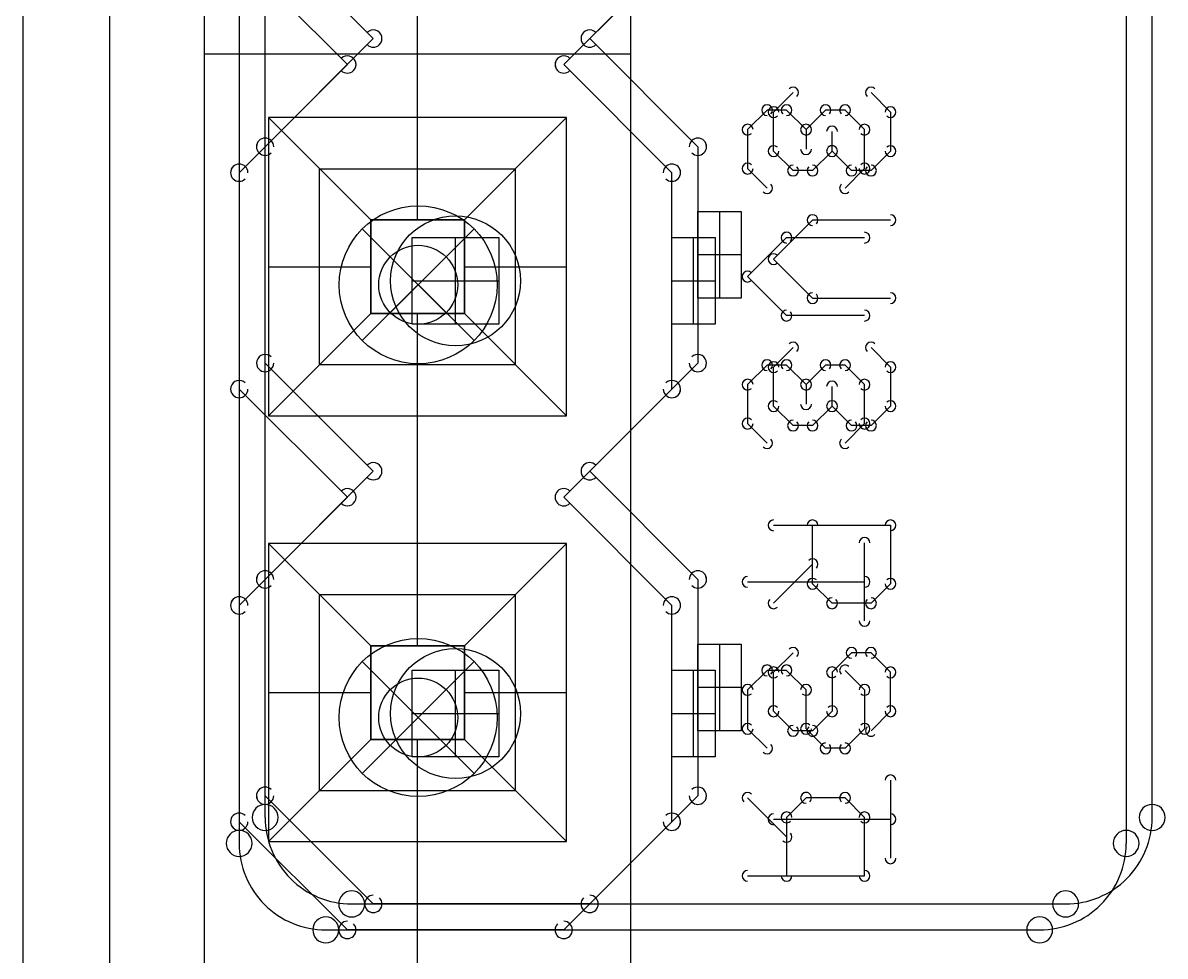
# Model space of a CAD drawing. Header units: inches. Extents: x 0 to 2.1, y -0.07 to 2.7.
# Drawn here: x 0 to 0.264, y 1.2439 to 1.4596 of the extents above; entities that cross this region are included whole.
import ezdxf

# ---------------------------------------------------------------- set-up
doc = ezdxf.new("R2010")
doc.units = ezdxf.units.IN
doc.header["$LTSCALE"] = 0.0393700787401575
doc.header["$MEASUREMENT"] = 0
for name, color, linetype, true_color in [('freetronics11$components', 254, 'Continuous', 0xe6e6e6), ('freetronics11$components$ghosts', 9, 'Continuous', 0xbebebe), ('freetronics11$dxf$0', 18, 'Continuous', 0x000000), ('freetronics11$old_freetronics11$pcb', 96, 'Continuous', 0x007f00), ('freetronics11$pads$bottom', 30, 'Continuous', 0xff7f00), ('freetronics11$pcb', 96, 'Continuous', 0x007f00), ('freetronics11$screen', 52, 'Continuous', 0xd7d71f)]:
    doc.layers.add(name, color=color, linetype=linetype, true_color=true_color)

# ---------------------------------------------------------------- blocks, each defined once
blk = doc.blocks.new('RECT')
at = {"layer": 'freetronics11$dxf$0', "color": 0, "linetype": 'ByBlock', "lineweight": -2}
for p, q in [((0.5, 0.5), (-0.5, 0.5)), ((-0.5, 0.5), (-0.5, -0.5)), ((0, -0.5), (0, 0.5)), ((0.5, -0.5), (0.5, 0.5)), ((-0.5, 0), (0.5, 0)), ((-0.5, -0.5), (0.5, -0.5))]:
    blk.add_line(p, q, dxfattribs=at)
blk = doc.blocks.new('ROUNDP')
at = {"layer": 'freetronics11$dxf$0', "color": 0, "linetype": 'ByBlock', "lineweight": -2}
for start, end in [(90, 270), (270, 90)]:
    blk.add_arc((0, 0), 0.25, start, end, dxfattribs=at)
blk = doc.blocks.new('2.5mm Pitch Miniature Socket - Digital')
at = {"layer": 'freetronics11$old_freetronics11$pcb', "color": 18, "true_color": 0x050505}
for p, q in [((10.3, 1.25, 8.55), (-10.29999999999999, 1.249999999999998, 8.55)), ((10.3, 1.25), (-10.29999999999999, 1.249999999999998)), ((10.3, 1.25, 4.275), (-10.3, 1.25, 4.275)), ((4.2e-15, -1.25, 8.55), (4.2e-15, 1.249999999999998, 8.55)), ((5.3e-15, 1.25), (5.3e-15, 1.25, 8.55)), ((4.2e-15, -1.25), (4.2e-15, 1.249999999999998)), ((-4.624999999999997, -0.8750000000000014, 8.55), (-4.624999999999997, 0.8749999999999997, 8.55)), ((-4.624999999999997, 0.8749999999999997, 8.55), (-2.874999999999998, 0.8749999999999961, 8.55)), ((-4.024999999999998, 0.2749999999999992, 7.950000000000001), (-4.624999999999997, 0.8749999999999997, 8.55)), ((-3.749999999999997, 0.2749999999999965, 7.950000000000003), (-3.749999999999997, 0.8749999999999962, 8.550000000000002)), ((-2.874999999999998, 0.8749999999999961, 8.55), (-3.474999999999998, 0.2749999999999985, 7.950000000000001)), ((-2.874999999999998, 0.8749999999999961, 8.55), (-2.874999999999998, -0.8749999999999974, 8.55)), ((-2.124999999999999, -0.8750000000000011, 8.55), (-2.124999999999999, 0.8750000000000014, 8.55)), ((-2.124999999999999, 0.8750000000000014, 8.55), (-0.3749999999999993, 0.8749999999999982, 8.55)), ((-1.524999999999999, 0.2749999999999998, 7.950000000000001), (-2.124999999999999, 0.8750000000000014, 8.55)), ((-1.249999999999999, 0.2749999999999986, 7.950000000000003), (-1.249999999999999, 0.8749999999999994, 8.550000000000002)), ((-0.3749999999999993, 0.8749999999999982, 8.55), (-0.9749999999999992, 0.274999999999999, 7.950000000000001)), ((-0.3749999999999993, 0.8749999999999982, 8.55), (-0.3749999999999993, -0.8749999999999976, 8.55)), ((-4.324999999999998, -0.575000000000002, 8.25), (-4.324999999999998, 0.5750000000000001, 8.25)), ((-4.324999999999998, 0.5749999999999971, 8.250000000000004), (-3.174999999999996, 0.5749999999999971, 8.250000000000004)), ((-3.174999999999998, -0.5749999999999991, 8.250000000000002), (-3.174999999999998, 0.5749999999999982, 8.250000000000002)), ((-1.824999999999999, -0.5750000000000014, 8.250000000000002), (-1.824999999999999, 0.5750000000000007, 8.250000000000002)), ((-1.824999999999998, 0.5749999999999993, 8.250000000000002), (-0.6749999999999979, 0.5749999999999993, 8.250000000000002)), ((-0.6749999999999994, -0.5749999999999988, 8.250000000000002), (-0.6749999999999996, 0.5749999999999986, 8.250000000000002)), ((-4.024999999999998, -0.2749999999999999, 7.950000000000001), (-4.024999999999998, 0.2749999999999992, 7.950000000000001)), ((-4.024999999999998, 0.2749999999999992, 7.950000000000001), (-3.474999999999998, 0.2749999999999985, 7.950000000000001)), ((-4.024999999999997, 0.275), (-4.024999999999998, 0.2749999999999992, 7.950000000000001)), ((-3.474999999999998, 0.2749999999999994), (-4.024999999999997, 0.275)), ((-4.024999999999997, 0.275), (-4.024999999999997, -0.2750000000000007)), ((-4.024999999999998, 0.275, 3.975000000000001), (-3.474999999999998, 0.275, 3.975000000000001)), ((-4.024999999999998, -0.2750000000000012, 3.975000000000001), (-4.024999999999998, 0.2749999999999997, 3.975000000000001)), ((-3.749999999999997, 0.275, 7.95), (-3.749999999999997, 0.275)), ((-3.474999999999998, 0.2749999999999985, 7.950000000000001), (-3.474999999999998, -0.2749999999999992, 7.950000000000003)), ((-3.474999999999998, 0.2749999999999985, 7.950000000000001), (-3.474999999999998, 0.2749999999999994)), ((-3.474999999999998, -0.275), (-3.474999999999998, 0.2749999999999994)), ((-3.474999999999998, 0.274999999999999, 3.975000000000001), (-3.474999999999998, -0.275, 3.975000000000001)), ((-1.524999999999999, -0.275, 7.950000000000001), (-1.524999999999999, 0.2749999999999998, 7.950000000000001)), ((-1.524999999999999, 0.2749999999999998, 7.950000000000001), (-0.9749999999999992, 0.274999999999999, 7.950000000000001)), ((-1.524999999999999, 0.275), (-1.524999999999999, 0.2749999999999998, 7.950000000000001)), ((-0.974999999999999, 0.2749999999999994), (-1.524999999999999, 0.275)), ((-1.524999999999999, 0.275), (-1.524999999999999, -0.2750000000000004)), ((-1.524999999999999, 0.275, 3.975000000000001), (-0.9749999999999989, 0.275, 3.975000000000001)), ((-1.524999999999999, -0.2750000000000012, 3.975000000000001), (-1.524999999999999, 0.2749999999999997, 3.975000000000001)), ((-1.249999999999999, 0.275, 7.95), (-1.249999999999999, 0.275)), ((-0.9749999999999992, 0.274999999999999, 7.950000000000001), (-0.9749999999999993, -0.2749999999999986, 7.950000000000001)), ((-0.9749999999999992, 0.274999999999999, 7.950000000000001), (-0.974999999999999, 0.2749999999999994)), ((-0.974999999999999, -0.274999999999999), (-0.974999999999999, 0.2749999999999994)), ((-0.974999999999999, 0.2749999999999992, 3.975000000000001), (-0.974999999999999, -0.274999999999999, 3.975000000000001)), ((-5.974999999999999, 1e-16), (-4.024999999999999, 1e-16)), ((-5.374999999999996, 1e-16, 8.55), (-4.624999999999997, 1e-16, 8.55)), ((-3.474999999999999, 1e-16), (-1.525, 1e-16)), ((-2.874999999999997, 1e-16, 8.55), (-2.124999999999999, 1e-16, 8.55)), ((-0.9749999999999995, 1e-16, 7.950000000000002), (-0.3749999999999998, 1e-16, 8.55)), ((-0.9750000000000001, 1e-16), (0.974999999999999, 1e-16)), ((-0.3749999999999989, 1e-16, 8.55), (0.3750000000000007, 1e-16, 8.55)), ((-4.624999999999997, -1.1e-15, 8.55), (-4.024999999999998, -1.1e-15, 7.950000000000001)), ((-4.024999999999998, -6e-16, 7.95), (-4.024999999999998, -6e-16)), ((-3.474999999999999, -5e-16, 7.950000000000002), (-2.874999999999999, -5e-16, 8.55)), ((-3.474999999999998, -4e-16, 7.95), (-3.474999999999998, -4e-16)), ((-2.124999999999999, -2e-16, 8.55), (-1.524999999999999, -2e-16, 7.950000000000002)), ((-1.524999999999999, -6e-16, 7.95), (-1.524999999999999, -6e-16)), ((-0.974999999999999, -1e-16, 7.95), (-0.974999999999999, -1e-16)), ((-4.624999999999997, -0.8750000000000014, 8.55), (-4.024999999999998, -0.2749999999999999, 7.950000000000001)), ((-3.474999999999998, -0.2749999999999992, 7.950000000000003), (-4.024999999999998, -0.2749999999999999, 7.950000000000001)), ((-4.024999999999997, -0.2750000000000007), (-4.024999999999998, -0.2749999999999999, 7.950000000000001)), ((-4.024999999999997, -0.2750000000000007), (-3.474999999999998, -0.275)), ((-3.474999999999998, -0.275, 3.975000000000001), (-4.024999999999998, -0.275, 3.975000000000001)), ((-3.749999999999997, -0.8749999999999973, 8.550000000000002), (-3.749999999999997, -0.2749999999999971, 7.950000000000004)), ((-3.749999999999998, -0.275, 7.95), (-3.749999999999998, -0.275)), ((-2.874999999999998, -0.8749999999999974, 8.55), (-3.474999999999998, -0.2749999999999992, 7.950000000000003)), ((-3.474999999999998, -0.2749999999999992, 7.950000000000003), (-3.474999999999998, -0.275)), ((-2.124999999999999, -0.8750000000000011, 8.55), (-1.524999999999999, -0.275, 7.950000000000001)), ((-0.9749999999999993, -0.2749999999999986, 7.950000000000001), (-1.524999999999999, -0.275, 7.950000000000001)), ((-1.524999999999999, -0.2750000000000004), (-1.524999999999999, -0.275, 7.950000000000001)), ((-1.524999999999999, -0.2750000000000004), (-0.974999999999999, -0.274999999999999)), ((-0.974999999999999, -0.274999999999999, 3.975000000000001), (-1.524999999999999, -0.274999999999999, 3.975000000000001)), ((-1.249999999999999, -0.874999999999999, 8.550000000000002), (-1.249999999999999, -0.2749999999999986, 7.950000000000003)), ((-1.249999999999999, -0.274999999999999, 7.95), (-1.249999999999999, -0.274999999999999)), ((-0.3749999999999993, -0.8749999999999976, 8.55), (-0.9749999999999993, -0.2749999999999986, 7.950000000000001)), ((-0.9749999999999993, -0.2749999999999986, 7.950000000000001), (-0.974999999999999, -0.274999999999999)), ((-4.324999999999998, -0.5749999999999977, 8.250000000000005), (-3.174999999999996, -0.5749999999999977, 8.250000000000005)), ((-1.824999999999998, -0.5749999999999987, 8.250000000000002), (-0.6749999999999979, -0.5749999999999987, 8.250000000000002)), ((-2.874999999999998, -0.8749999999999974, 8.55), (-4.624999999999997, -0.8750000000000014, 8.55)), ((-0.3749999999999993, -0.8749999999999976, 8.55), (-2.124999999999999, -0.8750000000000011, 8.55)), ((-10.29999999999999, -1.25, 8.55), (10.3, -1.25, 8.55)), ((-10.29999999999999, -1.25), (10.3, -1.25)), ((-10.3, -1.25, 4.275), (10.30000000000001, -1.25, 4.275)), ((3.6e-15, -1.25), (3.6e-15, -1.25, 8.55))]:
    blk.add_line(p, q, dxfattribs=at)

msp = doc.modelspace()

# ---------------------------------------------------------------- linework, layer by layer
at = {"layer": 'freetronics11$components'}
for p, q in [((0.0913684370246988, 1.399087752525349, 0.0459472345402842), (0.0784581743807742, 1.411998015169274, 0.0016452399813684)), ((0.1042786996686234, 1.411998015169274, 0.0016452399813684), (0.0784581743807737, 1.386177489881425, 0.0016452399813684)), ((0.1042786996686231, 1.386177489881424, 0.0016452399813684), (0.078458174380774, 1.411998015169274, 0.0016452399813684)), ((0.0913684370246988, 1.399087752525349, 0.0459472345402842), (0.1042786996686238, 1.411998015169274, 0.0016452399813684)), ((0.0913684370246988, 1.399087752525349, 0.0459472345402842), (0.0784581743807737, 1.386177489881425, 0.0016452399813684)), ((0.0913684370246988, 1.399087752525349, 0.0459472345402842), (0.1042786996686234, 1.386177489881424, 0.0016452399813684)), ((0.0913684370246988, 1.299087752525349, 0.0459472345402842), (0.0784581743807742, 1.311998015169274, 0.0016452399813684)), ((0.1042786996686234, 1.311998015169274, 0.0016452399813684), (0.0784581743807737, 1.286177489881425, 0.0016452399813684)), ((0.1042786996686231, 1.286177489881424, 0.0016452399813684), (0.078458174380774, 1.311998015169274, 0.0016452399813684)), ((0.0913684370246988, 1.299087752525349, 0.0459472345402842), (0.1042786996686238, 1.311998015169274, 0.0016452399813684)), ((0.0913684370246988, 1.299087752525349, 0.0459472345402842), (0.0784581743807737, 1.286177489881425, 0.0016452399813684)), ((0.0913684370246988, 1.299087752525349, 0.0459472345402842), (0.1042786996686234, 1.286177489881424, 0.0016452399813684))]:
    msp.add_line(p, q, dxfattribs=at)
for centre, radius in [((0.0913684370246988, 1.399087752525349, 0.0016452399813684), 0.0182578685248371), ((0.0913684370246988, 1.399087752525349, 0.0237962372608263), 0.0091289342624186), ((0.0913684370246988, 1.299087752525349, 0.0016452399813684), 0.0182578685248371), ((0.0913684370246988, 1.299087752525349, 0.0237962372608263), 0.0091289342624186)]:
    msp.add_circle(centre, radius, dxfattribs=at)
at = {"layer": 'freetronics11$pcb'}
for p, q in [((0, 2.5, -0.063), (0, 0.1000000000000009, -0.063)), ((0, 2.5), (0, 0.1000000000000009))]:
    msp.add_line(p, q, dxfattribs=at)
at = {"layer": 'freetronics11$screen'}
for p, q in [((0.02, 2.51, -0.0642037024644965), (0.02, 0.1000000000000002, -0.0642037024644965)), ((0.056, 1.276), (0.056, 1.836)), ((0.2610000000000001, 1.276), (0.2610000000000001, 1.836)), ((0.0499999999999998, 1.83, -0.0642037024644965), (0.0499999999999998, 1.27, -0.0642037024644965)), ((0.2549999999999999, 1.83, -0.0642037024644965), (0.2549999999999999, 1.27, -0.0642037024644965)), ((0.0810000000000004, 1.456), (0.056, 1.481)), ((0.1560000000000001, 1.481), (0.1310000000000002, 1.456)), ((0.0499999999999998, 1.475, -0.0642037024644965), (0.0750000000000002, 1.45, -0.0642037024644965)), ((0.125, 1.45, -0.0642037024644965), (0.1499999999999999, 1.475, -0.0642037024644965)), ((0.056, 1.431), (0.0810000000000004, 1.456)), ((0.1310000000000002, 1.456), (0.1560000000000001, 1.431)), ((0.0750000000000002, 1.45, -0.0642037024644965), (0.0499999999999998, 1.425, -0.0642037024644965)), ((0.1499999999999999, 1.425, -0.0642037024644965), (0.125, 1.45, -0.0642037024644965)), ((0.1735000000000002, 1.438995999999999), (0.1780040000000001, 1.4435)), ((0.1960190000000002, 1.4435), (0.2005230000000005, 1.438995999999999)), ((0.1720039999999998, 1.439446, -0.0642037024644965), (0.1675, 1.434942, -0.0642037024644965)), ((0.1765080000000001, 1.439446, -0.0642037024644965), (0.1720039999999998, 1.439446, -0.0642037024644965)), ((0.1735000000000002, 1.429989), (0.1735000000000002, 1.438995999999999)), ((0.1810109999999998, 1.434942, -0.0642037024644965), (0.1765080000000001, 1.439446, -0.0642037024644965)), ((0.1855150000000001, 1.439446, -0.0642037024644965), (0.1810109999999998, 1.434942, -0.0642037024644965)), ((0.1900189999999999, 1.439446, -0.0642037024644965), (0.1855150000000001, 1.439446, -0.0642037024644965)), ((0.1945230000000002, 1.434942, -0.0642037024644965), (0.1900189999999999, 1.439446, -0.0642037024644965)), ((0.2005230000000005, 1.438995999999999), (0.2005230000000005, 1.429989)), ((0.1675, 1.434942, -0.0642037024644965), (0.1675, 1.425934, -0.0642037024644965)), ((0.1810109999999998, 1.434942, -0.0642037024644965), (0.1810109999999998, 1.430438, -0.0642037024644965)), ((0.187011, 1.429989), (0.187011, 1.434492)), ((0.1945230000000002, 1.425934, -0.0642037024644965), (0.1945230000000002, 1.434942, -0.0642037024644965)), ((0.056, 1.381), (0.056, 1.431)), ((0.1560000000000001, 1.431), (0.1560000000000001, 1.381)), ((0.1780040000000001, 1.425485), (0.1735000000000002, 1.429989)), ((0.187011, 1.429989), (0.1825080000000003, 1.425485)), ((0.1915150000000003, 1.425485), (0.187011, 1.429989)), ((0.2005230000000005, 1.429989), (0.1960190000000002, 1.425485)), ((0.1675, 1.425934, -0.0642037024644965), (0.1720039999999998, 1.42143, -0.0642037024644965)), ((0.1900189999999999, 1.42143, -0.0642037024644965), (0.1945230000000002, 1.425934, -0.0642037024644965)), ((0.0499999999999998, 1.425, -0.0642037024644965), (0.0499999999999998, 1.375, -0.0642037024644965)), ((0.1499999999999999, 1.375, -0.0642037024644965), (0.1499999999999999, 1.425, -0.0642037024644965)), ((0.1825080000000003, 1.425485), (0.1780040000000001, 1.425485)), ((0.1960190000000002, 1.425485), (0.1915150000000003, 1.425485)), ((0.1825080000000003, 1.414034999999999), (0.1735000000000002, 1.405027)), ((0.2005230000000005, 1.414034999999999), (0.1825080000000003, 1.414034999999999)), ((0.1675, 1.400973, -0.0642037024644965), (0.1765080000000001, 1.409981, -0.0642037024644965)), ((0.1765080000000001, 1.409981, -0.0642037024644965), (0.1945230000000002, 1.409981, -0.0642037024644965)), ((0.1735000000000002, 1.405027), (0.1825080000000003, 1.396018999999999)), ((0.1765080000000001, 1.391965, -0.0642037024644965), (0.1675, 1.400973, -0.0642037024644965)), ((0.1825080000000003, 1.396018999999999), (0.2005230000000005, 1.396018999999999)), ((0.1945230000000002, 1.391965, -0.0642037024644965), (0.1765080000000001, 1.391965, -0.0642037024644965)), ((0.1735000000000002, 1.380066), (0.1780040000000001, 1.38457)), ((0.1960190000000002, 1.38457), (0.2005230000000005, 1.380066)), ((0.0810000000000004, 1.356), (0.056, 1.381)), ((0.1560000000000001, 1.381), (0.1310000000000002, 1.356)), ((0.1720039999999998, 1.380515, -0.0642037024644965), (0.1675, 1.376011, -0.0642037024644965)), ((0.1765080000000001, 1.380515, -0.0642037024644965), (0.1720039999999998, 1.380515, -0.0642037024644965)), ((0.1735000000000002, 1.371058), (0.1735000000000002, 1.380066)), ((0.1810109999999998, 1.376011, -0.0642037024644965), (0.1765080000000001, 1.380515, -0.0642037024644965)), ((0.1855150000000001, 1.380515, -0.0642037024644965), (0.1810109999999998, 1.376011, -0.0642037024644965)), ((0.1900189999999999, 1.380515, -0.0642037024644965), (0.1855150000000001, 1.380515, -0.0642037024644965)), ((0.1945230000000002, 1.376011, -0.0642037024644965), (0.1900189999999999, 1.380515, -0.0642037024644965)), ((0.2005230000000005, 1.380066), (0.2005230000000005, 1.371058)), ((0.1675, 1.376011, -0.0642037024644965), (0.1675, 1.367004, -0.0642037024644965)), ((0.1810109999999998, 1.376011, -0.0642037024644965), (0.1810109999999998, 1.371508, -0.0642037024644965)), ((0.187011, 1.371058), (0.187011, 1.375562)), ((0.1945230000000002, 1.367004, -0.0642037024644965), (0.1945230000000002, 1.376011, -0.0642037024644965)), ((0.0499999999999998, 1.375, -0.0642037024644965), (0.0750000000000002, 1.35, -0.0642037024644965)), ((0.125, 1.35, -0.0642037024644965), (0.1499999999999999, 1.375, -0.0642037024644965)), ((0.1780040000000001, 1.366554), (0.1735000000000002, 1.371058)), ((0.187011, 1.371058), (0.1825080000000003, 1.366554)), ((0.1915150000000003, 1.366554), (0.187011, 1.371058)), ((0.2005230000000005, 1.371058), (0.1960190000000002, 1.366554)), ((0.1675, 1.367004, -0.0642037024644965), (0.1720039999999998, 1.3625, -0.0642037024644965)), ((0.1825080000000003, 1.366554), (0.1780040000000001, 1.366554)), ((0.1900189999999999, 1.3625, -0.0642037024644965), (0.1945230000000002, 1.367004, -0.0642037024644965)), ((0.1960190000000002, 1.366554), (0.1915150000000003, 1.366554)), ((0.056, 1.331), (0.0810000000000004, 1.356)), ((0.1310000000000002, 1.356), (0.1560000000000001, 1.331)), ((0.0750000000000002, 1.35, -0.0642037024644965), (0.0499999999999998, 1.325, -0.0642037024644965)), ((0.1499999999999999, 1.325, -0.0642037024644965), (0.125, 1.35, -0.0642037024644965)), ((0.1735000000000002, 1.343499999999999), (0.2005230000000005, 1.343499999999999)), ((0.1825080000000003, 1.329989), (0.1825080000000003, 1.343499999999999)), ((0.2005230000000005, 1.343499999999999), (0.2005230000000005, 1.329989)), ((0.1945230000000002, 1.32143, -0.0642037024644965), (0.1945230000000002, 1.339446, -0.0642037024644965)), ((0.1825080000000003, 1.334492), (0.1735000000000002, 1.325485)), ((0.056, 1.280999999999999), (0.056, 1.331)), ((0.1560000000000001, 1.331), (0.1560000000000001, 1.280999999999999)), ((0.1675, 1.330438, -0.0642037024644965), (0.1945230000000002, 1.330438, -0.0642037024644965)), ((0.187011, 1.325485), (0.1825080000000003, 1.329989)), ((0.2005230000000005, 1.329989), (0.1960190000000002, 1.325485)), ((0.1960190000000002, 1.325485), (0.187011, 1.325485)), ((0.0499999999999998, 1.325, -0.0642037024644965), (0.0499999999999998, 1.275, -0.0642037024644965)), ((0.1499999999999999, 1.275, -0.0642037024644965), (0.1499999999999999, 1.325, -0.0642037024644965)), ((0.1735000000000002, 1.309531), (0.1780040000000001, 1.314035)), ((0.1915150000000003, 1.314035), (0.187011, 1.309531)), ((0.1960190000000002, 1.314035), (0.1915150000000003, 1.314035)), ((0.2005230000000005, 1.309531), (0.1960190000000002, 1.314035)), ((0.1720039999999998, 1.309981, -0.0642037024644965), (0.1675, 1.305477, -0.0642037024644965)), ((0.1765080000000001, 1.309981, -0.0642037024644965), (0.1720039999999998, 1.309981, -0.0642037024644965)), ((0.1735000000000002, 1.300523), (0.1735000000000002, 1.309531)), ((0.1810109999999998, 1.305477, -0.0642037024644965), (0.1765080000000001, 1.309981, -0.0642037024644965)), ((0.187011, 1.309531), (0.187011, 1.300523)), ((0.1900189999999999, 1.309981, -0.0642037024644965), (0.1945230000000002, 1.305477, -0.0642037024644965)), ((0.2005230000000005, 1.300523), (0.2005230000000005, 1.309531)), ((0.1675, 1.305477, -0.0642037024644965), (0.1675, 1.296469, -0.0642037024644965)), ((0.1810109999999998, 1.296469, -0.0642037024644965), (0.1810109999999998, 1.305477, -0.0642037024644965)), ((0.1945230000000002, 1.305477, -0.0642037024644965), (0.1945230000000002, 1.296469, -0.0642037024644965)), ((0.1780040000000001, 1.296019), (0.1735000000000002, 1.300523)), ((0.187011, 1.300523), (0.1825080000000003, 1.296019)), ((0.1960190000000002, 1.296019), (0.2005230000000005, 1.300523)), ((0.1675, 1.296469, -0.0642037024644965), (0.1720039999999998, 1.291965, -0.0642037024644965)), ((0.1855150000000001, 1.291965, -0.0642037024644965), (0.1810109999999998, 1.296469, -0.0642037024644965)), ((0.1945230000000002, 1.296469, -0.0642037024644965), (0.1900189999999999, 1.291965, -0.0642037024644965)), ((0.1825080000000003, 1.296019), (0.1780040000000001, 1.296019)), ((0.1900189999999999, 1.291965, -0.0642037024644965), (0.1855150000000001, 1.291965, -0.0642037024644965)), ((0.2005230000000005, 1.28457), (0.2005230000000005, 1.266554)), ((0.0810000000000004, 1.256), (0.056, 1.280999999999999)), ((0.1560000000000001, 1.280999999999999), (0.1310000000000002, 1.256)), ((0.1765080000000001, 1.271508, -0.0642037024644965), (0.1675, 1.280515, -0.0642037024644965)), ((0.1810109999999998, 1.280515, -0.0642037024644965), (0.1765080000000001, 1.276011, -0.0642037024644965)), ((0.1900189999999999, 1.280515, -0.0642037024644965), (0.1810109999999998, 1.280515, -0.0642037024644965)), ((0.1945230000000002, 1.276011, -0.0642037024644965), (0.1900189999999999, 1.280515, -0.0642037024644965)), ((0.1735000000000002, 1.275562), (0.2005230000000005, 1.275562)), ((0.1765080000000001, 1.276011, -0.0642037024644965), (0.1765080000000001, 1.2625, -0.0642037024644965)), ((0.1945230000000002, 1.2625, -0.0642037024644965), (0.1945230000000002, 1.276011, -0.0642037024644965)), ((0.0750000000000002, 1.25, -0.0642037024644965), (0.0499999999999998, 1.275, -0.0642037024644965)), ((0.1499999999999999, 1.275, -0.0642037024644965), (0.125, 1.25, -0.0642037024644965)), ((0.1675, 1.2625, -0.0642037024644965), (0.1945230000000002, 1.2625, -0.0642037024644965)), ((0.0760000000000001, 1.256), (0.2410000000000001, 1.256)), ((0.1310000000000002, 1.256), (0.0810000000000004, 1.256)), ((0.0699999999999998, 1.25, -0.0642037024644965), (0.2349999999999999, 1.25, -0.0642037024644965)), ((0.125, 1.25, -0.0642037024644965), (0.0750000000000002, 1.25, -0.0642037024644965))]:
    msp.add_line(p, q, dxfattribs=at)
for centre, radius, start, end in [((0.0810000000000004, 1.456), 0.0019996979771956, 314.9999999999994, 134.9999999999994), ((0.0810000000000004, 1.456), 0.0019996979771956, 225.0000000000006, 45.00000000000057), ((0.1310000000000002, 1.456), 0.0019996979771956, 45.00000000000057, 225.0000000000006), ((0.1310000000000002, 1.456), 0.0019996979771956, 134.9999999999994, 314.9999999999994), ((0.0750000000000002, 1.45, -0.0642037024644965), 0.0019996979771956, 314.9999999999994, 134.9999999999994), ((0.0750000000000002, 1.45, -0.0642037024644965), 0.0019996979771956, 225.0000000000006, 45.00000000000057), ((0.125, 1.45, -0.0642037024644965), 0.0019996979771956, 45.00000000000057, 225.0000000000006), ((0.125, 1.45, -0.0642037024644965), 0.0019996979771956, 134.9999999999994, 314.9999999999994), ((0.1780040000000001, 1.4435), 0.0012501647891379, 314.9999999999964, 134.9999999999964), ((0.1960190000000002, 1.4435), 0.0012501647891379, 45.0000000000036, 225.0000000000036), ((0.1720039999999998, 1.439446, -0.0642037024644965), 0.00125, 90, 270), ((0.1720039999999998, 1.439446, -0.0642037024644965), 0.0012501647891379, 314.9999999999964, 134.9999999999964), ((0.1735000000000002, 1.438996), 0.0012501647891378, 135.0000000000036, 315.0000000000036), ((0.1735000000000002, 1.438995999999999), 0.00125, 0, 180), ((0.1765080000000001, 1.439446, -0.0642037024644965), 0.0012501647891379, 45.0000000000036, 225.0000000000036), ((0.1765080000000001, 1.439446, -0.0642037024644965), 0.00125, 270, 90), ((0.1855150000000001, 1.439446, -0.0642037024644965), 0.00125, 90, 270), ((0.1855150000000001, 1.439446, -0.0642037024644965), 0.0012501647891379, 314.9999999999964, 134.9999999999964), ((0.1900189999999999, 1.439446, -0.0642037024644965), 0.0012501647891379, 45.0000000000036, 225.0000000000036), ((0.1900189999999999, 1.439446, -0.0642037024644965), 0.00125, 270, 90), ((0.2005230000000005, 1.438995999999999), 0.00125, 0, 180), ((0.2005230000000005, 1.438996), 0.0012501647891378, 224.9999999999964, 44.9999999999964), ((0.1675, 1.434942, -0.0642037024644965), 0.00125, 0, 180), ((0.1810109999999998, 1.434942, -0.0642037024644965), 0.00125, 0, 180), ((0.1945230000000002, 1.434942, -0.0642037024644965), 0.00125, 0, 180), ((0.1675, 1.434942, -0.0642037024644965), 0.0012501647891378, 135.0000000000036, 315.0000000000036), ((0.1810114999999999, 1.434942, -0.0642037024644965), 0.0012498112857548, 134.9837918591233, 314.9837918591233), ((0.1810114999999999, 1.434942, -0.0642037024644965), 0.0012498112857548, 225.0162081408767, 45.01620814087669), ((0.187011, 1.434492), 0.00125, 0, 180), ((0.1945230000000002, 1.434942, -0.0642037024644965), 0.0012501647891378, 224.9999999999964, 44.9999999999964), ((0.056, 1.431), 0.002, 0, 180), ((0.056, 1.431), 0.0019996979771956, 134.9999999999994, 314.9999999999994), ((0.1560000000000001, 1.431), 0.002, 0, 180), ((0.1560000000000001, 1.431), 0.0019996979771956, 225.0000000000006, 45.00000000000057), ((0.1735000000000002, 1.4299885), 0.0012498112857547, 44.98379185912151, 224.9837918591215), ((0.1870115000000001, 1.4299885), 0.0012494576823566, 44.9999999999946, 224.9999999999946), ((0.1870115000000001, 1.4299885), 0.0012494576823566, 315.0000000000054, 135.0000000000054), ((0.2005230000000005, 1.4299885), 0.0012498112857547, 315.0162081408785, 135.0162081408785), ((0.1735000000000002, 1.429989), 0.00125, 180, 0), ((0.1810109999999998, 1.430438, -0.0642037024644965), 0.00125, 180, 0), ((0.187011, 1.429989), 0.00125, 180, 0), ((0.2005230000000005, 1.429989), 0.00125, 180, 0), ((0.0499999999999998, 1.425, -0.0642037024644965), 0.002, 0, 180), ((0.0499999999999998, 1.425, -0.0642037024644965), 0.0019996979771956, 134.9999999999994, 314.9999999999994), ((0.1499999999999999, 1.425, -0.0642037024644965), 0.002, 0, 180), ((0.1499999999999999, 1.425, -0.0642037024644965), 0.0019996979771956, 225.0000000000006, 45.00000000000057), ((0.1675, 1.425934, -0.0642037024644965), 0.0012501647891378, 44.9999999999964, 224.9999999999964), ((0.1675, 1.425934, -0.0642037024644965), 0.00125, 180, 0), ((0.1780040000000001, 1.425484999999999), 0.0012500000000001, 90, 270), ((0.1780040000000001, 1.4254845), 0.0012498112857548, 224.9837918591287, 44.98379185912871), ((0.1825080000000003, 1.4254845), 0.0012498112857548, 135.0162081408713, 315.0162081408713), ((0.1825080000000003, 1.425484999999999), 0.0012500000000001, 270, 90), ((0.1915150000000003, 1.425484999999999), 0.0012500000000001, 90, 270), ((0.1915150000000003, 1.425484999999999), 0.0012501647891378, 224.9999999999964, 44.9999999999964), ((0.1945230000000002, 1.425934, -0.0642037024644965), 0.00125, 180, 0), ((0.1945230000000002, 1.425934, -0.0642037024644965), 0.0012501647891378, 315.0000000000036, 135.0000000000036), ((0.1960190000000002, 1.4254845), 0.0012498112857548, 135.0162081408713, 315.0162081408713), ((0.1960190000000002, 1.425484999999999), 0.0012500000000001, 270, 90), ((0.1720039999999998, 1.42143, -0.0642037024644965), 0.0012501647891378, 224.9999999999964, 44.9999999999964), ((0.1900189999999999, 1.42143, -0.0642037024644965), 0.0012501647891378, 135.0000000000036, 315.0000000000036), ((0.1825080000000003, 1.414034999999999), 0.00125, 90, 270), ((0.1825080000000003, 1.414034999999999), 0.0012501647891378, 315.0000000000036, 135.0000000000036), ((0.2005230000000005, 1.414034999999999), 0.00125, 270, 90), ((0.1765080000000001, 1.409981, -0.0642037024644965), 0.00125, 90, 270), ((0.1765080000000001, 1.4099805, -0.0642037024644965), 0.0012498112857547, 315.0162081408785, 135.0162081408785), ((0.1945230000000002, 1.409981, -0.0642037024644965), 0.00125, 270, 90), ((0.1735000000000002, 1.405026999999999), 0.0012501647891378, 44.9999999999964, 224.9999999999964), ((0.1735000000000002, 1.405026999999999), 0.0012501647891378, 135.0000000000036, 315.0000000000036), ((0.1675, 1.400973, -0.0642037024644965), 0.0012501647891378, 44.9999999999964, 224.9999999999964), ((0.1675, 1.400973, -0.0642037024644965), 0.0012501647891378, 135.0000000000036, 315.0000000000036), ((0.1825080000000003, 1.396019), 0.0012500000000001, 90, 270), ((0.1825080000000003, 1.3960195), 0.0012498112857548, 224.9837918591287, 44.98379185912871), ((0.2005230000000005, 1.396019), 0.0012500000000001, 270, 90), ((0.1765080000000001, 1.391965, -0.0642037024644965), 0.0012500000000001, 90, 270), ((0.1765080000000001, 1.391965, -0.0642037024644965), 0.0012501647891378, 224.9999999999964, 44.9999999999964), ((0.1945230000000002, 1.391965, -0.0642037024644965), 0.0012500000000001, 270, 90), ((0.1780040000000001, 1.384569999999999), 0.0012501647891378, 315.0000000000036, 135.0000000000036), ((0.1960190000000002, 1.384569999999999), 0.0012501647891378, 44.9999999999964, 224.9999999999964), ((0.056, 1.381), 0.002, 180, 0), ((0.056, 1.381), 0.0019996979771956, 45.00000000000057, 225.0000000000006), ((0.1560000000000001, 1.381), 0.002, 180, 0), ((0.1560000000000001, 1.381), 0.0019996979771956, 314.9999999999994, 134.9999999999994), ((0.1720039999999998, 1.380515, -0.0642037024644965), 0.00125, 90, 270), ((0.1720039999999998, 1.3805155, -0.0642037024644965), 0.0012498112857548, 315.0162081408713, 135.0162081408713), ((0.1735000000000002, 1.380066), 0.0012501647891378, 135.0000000000036, 315.0000000000036), ((0.1735000000000002, 1.380066), 0.00125, 0, 180), ((0.1765080000000001, 1.3805155, -0.0642037024644965), 0.0012498112857548, 44.98379185912871, 224.9837918591287), ((0.1765080000000001, 1.380515, -0.0642037024644965), 0.00125, 270, 90), ((0.1855150000000001, 1.380515, -0.0642037024644965), 0.00125, 90, 270), ((0.1855150000000001, 1.380515, -0.0642037024644965), 0.0012501647891378, 315.0000000000036, 135.0000000000036), ((0.1900189999999999, 1.3805155, -0.0642037024644965), 0.0012498112857548, 44.98379185912871, 224.9837918591287), ((0.1900189999999999, 1.380515, -0.0642037024644965), 0.00125, 270, 90), ((0.2005230000000005, 1.380066), 0.00125, 0, 180), ((0.2005230000000005, 1.380066), 0.0012501647891378, 224.9999999999964, 44.9999999999964), ((0.0499999999999998, 1.375, -0.0642037024644965), 0.0019996979771956, 45.00000000000057, 225.0000000000006), ((0.1499999999999999, 1.375, -0.0642037024644965), 0.0019996979771956, 314.9999999999994, 134.9999999999994), ((0.1675, 1.376011, -0.0642037024644965), 0.00125, 0, 180), ((0.1675, 1.3760115, -0.0642037024644965), 0.0012498112857548, 135.0162081408713, 315.0162081408713), ((0.1810109999999998, 1.376011, -0.0642037024644965), 0.00125, 0, 180), ((0.1810114999999999, 1.3760115, -0.0642037024644965), 0.0012494576823567, 134.9999999999982, 314.9999999999982), ((0.1810114999999999, 1.3760115, -0.0642037024644965), 0.0012494576823567, 225.0000000000018, 45.0000000000018), ((0.187011, 1.375562), 0.00125, 0, 180), ((0.1945230000000002, 1.376011, -0.0642037024644965), 0.00125, 0, 180), ((0.1945230000000002, 1.3760115, -0.0642037024644965), 0.0012498112857548, 224.9837918591287, 44.98379185912871), ((0.0499999999999998, 1.375, -0.0642037024644965), 0.002, 180, 0), ((0.1499999999999999, 1.375, -0.0642037024644965), 0.002, 180, 0), ((0.1735000000000002, 1.371057999999999), 0.0012501647891378, 44.9999999999964, 224.9999999999964), ((0.1735000000000002, 1.371058), 0.00125, 180, 0), ((0.1810109999999998, 1.371508, -0.0642037024644965), 0.00125, 180, 0), ((0.187011, 1.371058), 0.00125, 180, 0), ((0.1870115000000001, 1.371057999999999), 0.0012498112857548, 45.01620814087669, 225.0162081408767), ((0.1870115000000001, 1.371057999999999), 0.0012498112857548, 314.9837918591233, 134.9837918591233), ((0.2005230000000005, 1.371058), 0.00125, 180, 0), ((0.2005230000000005, 1.371057999999999), 0.0012501647891378, 315.0000000000036, 135.0000000000036), ((0.1675, 1.367004, -0.0642037024644965), 0.0012501647891378, 44.9999999999964, 224.9999999999964), ((0.1780040000000001, 1.366554), 0.00125, 90, 270), ((0.1825080000000003, 1.366554), 0.00125, 270, 90), ((0.1915150000000003, 1.366554), 0.00125, 90, 270), ((0.1945230000000002, 1.367004, -0.0642037024644965), 0.0012501647891378, 315.0000000000036, 135.0000000000036), ((0.1960190000000002, 1.366554), 0.00125, 270, 90), ((0.1675, 1.367004, -0.0642037024644965), 0.00125, 180, 0), ((0.1780040000000001, 1.366554), 0.0012501647891378, 224.9999999999964, 44.9999999999964), ((0.1825080000000003, 1.366554), 0.0012501647891378, 135.0000000000036, 315.0000000000036), ((0.1915150000000003, 1.366554), 0.0012501647891378, 224.9999999999964, 44.9999999999964), ((0.1945230000000002, 1.367004, -0.0642037024644965), 0.00125, 180, 0), ((0.1960190000000002, 1.366554), 0.0012501647891378, 135.0000000000036, 315.0000000000036), ((0.1720039999999998, 1.3625, -0.0642037024644965), 0.0012501647891378, 224.9999999999964, 44.9999999999964), ((0.1900189999999999, 1.3625, -0.0642037024644965), 0.0012501647891378, 135.0000000000036, 315.0000000000036), ((0.0810000000000004, 1.356), 0.0019996979771955, 315.0000000000039, 135.000000000004), ((0.0810000000000004, 1.356), 0.0019996979771955, 224.999999999996, 44.99999999999607), ((0.1310000000000002, 1.356), 0.0019996979771955, 44.99999999999607, 224.999999999996), ((0.1310000000000002, 1.356), 0.0019996979771955, 135.000000000004, 315.0000000000039), ((0.0750000000000002, 1.35, -0.0642037024644965), 0.0019996979771955, 315.0000000000039, 135.000000000004), ((0.125, 1.35, -0.0642037024644965), 0.0019996979771955, 44.99999999999607, 224.999999999996), ((0.0750000000000002, 1.35, -0.0642037024644965), 0.0019996979771955, 224.999999999996, 44.99999999999607), ((0.125, 1.35, -0.0642037024644965), 0.0019996979771955, 135.000000000004, 315.0000000000039), ((0.1735000000000002, 1.343499999999999), 0.0012500000000001, 90, 270), ((0.1825080000000003, 1.343499999999999), 0.00125, 0, 180), ((0.2005230000000005, 1.343499999999999), 0.00125, 0, 180), ((0.2005230000000005, 1.343499999999999), 0.0012500000000001, 270, 90), ((0.1945230000000002, 1.339446, -0.0642037024644965), 0.00125, 0, 180), ((0.1825080000000003, 1.334491999999999), 0.0012501647891378, 315.0000000000036, 135.0000000000036), ((0.056, 1.331), 0.002, 0, 180), ((0.056, 1.331), 0.0019996979771956, 134.9999999999994, 314.9999999999994), ((0.1560000000000001, 1.331), 0.002, 0, 180), ((0.1560000000000001, 1.331), 0.0019996979771956, 225.0000000000006, 45.00000000000057), ((0.1675, 1.330438, -0.0642037024644965), 0.00125, 90, 270), ((0.1825080000000003, 1.3299885), 0.0012498112857548, 44.98379185912871, 224.9837918591287), ((0.1945230000000002, 1.330438, -0.0642037024644965), 0.00125, 270, 90), ((0.2005230000000005, 1.3299885), 0.0012498112857548, 315.0162081408713, 135.0162081408713), ((0.1825080000000003, 1.329989), 0.00125, 180, 0), ((0.2005230000000005, 1.329989), 0.00125, 180, 0), ((0.0499999999999998, 1.325, -0.0642037024644965), 0.002, 0, 180), ((0.0499999999999998, 1.325, -0.0642037024644965), 0.0019996979771956, 134.9999999999994, 314.9999999999994), ((0.1499999999999999, 1.325, -0.0642037024644965), 0.002, 0, 180), ((0.1499999999999999, 1.325, -0.0642037024644965), 0.0019996979771956, 225.0000000000006, 45.00000000000057), ((0.1735000000000002, 1.3254845), 0.0012498112857548, 135.0162081408713, 315.0162081408713), ((0.187011, 1.325485), 0.00125, 90, 270), ((0.1870115000000001, 1.3254845), 0.0012494576823567, 225.0000000000018, 45.0000000000018), ((0.1960190000000002, 1.3254845), 0.0012498112857548, 135.0162081408713, 315.0162081408713), ((0.1960190000000002, 1.325485), 0.00125, 270, 90), ((0.1945230000000002, 1.32143, -0.0642037024644965), 0.00125, 180, 0), ((0.1780040000000001, 1.314034999999999), 0.0012501647891378, 315.0000000000036, 135.0000000000036), ((0.1915150000000003, 1.314035), 0.00125, 90, 270), ((0.1915155000000004, 1.314034999999999), 0.0012498112857548, 314.9837918591242, 134.9837918591242), ((0.1960190000000002, 1.314034999999999), 0.0012501647891378, 44.9999999999964, 224.9999999999964), ((0.1960190000000002, 1.314035), 0.00125, 270, 90), ((0.1720039999999998, 1.309981, -0.0642037024644965), 0.00125, 90, 270), ((0.1720039999999998, 1.3099805, -0.0642037024644965), 0.0012498112857548, 315.0162081408713, 135.0162081408713), ((0.1735000000000002, 1.309531), 0.0012501647891378, 135.0000000000036, 315.0000000000036), ((0.1735000000000002, 1.309531), 0.00125, 0, 180), ((0.1765080000000001, 1.3099805, -0.0642037024644965), 0.0012498112857548, 44.98379185912871, 224.9837918591287), ((0.1765080000000001, 1.309981, -0.0642037024644965), 0.00125, 270, 90), ((0.187011, 1.309531), 0.00125, 0, 180), ((0.1870115000000001, 1.309531), 0.0012498112857548, 134.9837918591233, 314.9837918591233), ((0.1900189999999999, 1.3099805, -0.0642037024644965), 0.0012498112857548, 44.98379185912871, 224.9837918591287), ((0.2005230000000005, 1.309531), 0.00125, 0, 180), ((0.2005230000000005, 1.309531), 0.0012501647891378, 224.9999999999964, 44.9999999999964), ((0.1675, 1.305477, -0.0642037024644965), 0.00125, 0, 180), ((0.1675, 1.3054765, -0.0642037024644965), 0.0012498112857548, 135.0162081408713, 315.0162081408713), ((0.1810109999999998, 1.305477, -0.0642037024644965), 0.00125, 0, 180), ((0.1810114999999999, 1.3054765, -0.0642037024644965), 0.0012494576823567, 225.0000000000018, 45.0000000000018), ((0.1945230000000002, 1.305477, -0.0642037024644965), 0.00125, 0, 180), ((0.1945230000000002, 1.3054765, -0.0642037024644965), 0.0012498112857548, 224.9837918591287, 44.98379185912871), ((0.1735000000000002, 1.300523499999999), 0.0012498112857548, 44.98379185912871, 224.9837918591287), ((0.1870115000000001, 1.300523499999999), 0.0012494576823567, 314.9999999999982, 134.9999999999982), ((0.2005230000000005, 1.300523499999999), 0.0012498112857548, 315.0162081408713, 135.0162081408713), ((0.1735000000000002, 1.300523), 0.00125, 180, 0), ((0.187011, 1.300523), 0.00125, 180, 0), ((0.2005230000000005, 1.300523), 0.00125, 180, 0), ((0.1675, 1.296469, -0.0642037024644965), 0.0012501647891378, 44.9999999999964, 224.9999999999964), ((0.1675, 1.296469, -0.0642037024644965), 0.00125, 180, 0), ((0.1780040000000001, 1.296019), 0.00125, 90, 270), ((0.1780040000000001, 1.2960195), 0.0012498112857547, 224.9837918591215, 44.98379185912151), ((0.1810109999999998, 1.296469, -0.0642037024644965), 0.00125, 180, 0), ((0.1810114999999999, 1.296469, -0.0642037024644965), 0.0012498112857548, 45.01620814087669, 225.0162081408767), ((0.1825080000000003, 1.2960195), 0.0012498112857547, 135.0162081408785, 315.0162081408785), ((0.1825080000000003, 1.296019), 0.00125, 270, 90), ((0.1945230000000002, 1.296469, -0.0642037024644965), 0.00125, 180, 0), ((0.1945230000000002, 1.296469, -0.0642037024644965), 0.0012501647891378, 315.0000000000036, 135.0000000000036), ((0.1960190000000002, 1.2960195), 0.0012498112857547, 135.0162081408785, 315.0162081408785), ((0.1720039999999998, 1.291965, -0.0642037024644965), 0.0012501647891378, 224.9999999999964, 44.9999999999964), ((0.1855150000000001, 1.291965, -0.0642037024644965), 0.00125, 90, 270), ((0.1855155000000002, 1.291965, -0.0642037024644965), 0.0012498112857548, 225.0162081408758, 45.0162081408758), ((0.1900189999999999, 1.291965, -0.0642037024644965), 0.0012501647891378, 135.0000000000036, 315.0000000000036), ((0.1900189999999999, 1.291965, -0.0642037024644965), 0.00125, 270, 90), ((0.2005230000000005, 1.28457), 0.00125, 0, 180), ((0.056, 1.280999999999999), 0.002, 180, 0), ((0.056, 1.280999999999999), 0.0019996979771955, 44.99999999999607, 224.999999999996), ((0.1560000000000001, 1.280999999999999), 0.002, 180, 0), ((0.1560000000000001, 1.280999999999999), 0.0019996979771955, 315.0000000000039, 135.000000000004), ((0.1675, 1.2805155, -0.0642037024644965), 0.0012498112857547, 44.98379185912151, 224.9837918591215), ((0.1810109999999998, 1.280515, -0.0642037024644965), 0.00125, 90, 270), ((0.1810114999999999, 1.2805155, -0.0642037024644965), 0.0012494576823566, 315.0000000000054, 135.0000000000054), ((0.1900189999999999, 1.2805155, -0.0642037024644965), 0.0012498112857547, 44.98379185912151, 224.9837918591215), ((0.1900189999999999, 1.280515, -0.0642037024644965), 0.00125, 270, 90), ((0.056, 1.276), 0.003, 0, 180), ((0.2610000000000001, 1.276), 0.003, 0, 180), ((0.0499999999999998, 1.275, -0.0642037024644965), 0.0019996979771955, 44.99999999999607, 224.999999999996), ((0.056, 1.276), 0.003, 180, 0), ((0.0759999850584965, 1.275999985058496), 0.0199999850585019, 179.9999571957126, 270.0000428042869), ((0.1499999999999999, 1.275, -0.0642037024644965), 0.0019996979771955, 315.0000000000039, 135.000000000004), ((0.1735000000000002, 1.275562), 0.00125, 90, 270), ((0.1765080000000001, 1.276011, -0.0642037024644965), 0.00125, 0, 180), ((0.1765080000000001, 1.2760115, -0.0642037024644965), 0.0012498112857547, 135.0162081408785, 315.0162081408785), ((0.1945230000000002, 1.276011, -0.0642037024644965), 0.00125, 0, 180), ((0.1945230000000002, 1.2760115, -0.0642037024644965), 0.0012498112857547, 224.9837918591215, 44.98379185912151), ((0.2005230000000005, 1.275562), 0.00125, 270, 90), ((0.2410000149415037, 1.275999985058496), 0.0199999850585019, 269.999957195713, 4.28042867422e-05), ((0.2610000000000001, 1.276), 0.003, 180, 0), ((0.0499999999999998, 1.27, -0.0642037024644965), 0.003, 0, 180), ((0.0499999999999998, 1.275, -0.0642037024644965), 0.002, 180, 0), ((0.1499999999999999, 1.275, -0.0642037024644965), 0.002, 180, 0), ((0.2549999999999999, 1.27, -0.0642037024644965), 0.003, 0, 180), ((0.0499999999999998, 1.27, -0.0642037024644965), 0.003, 180, 0), ((0.0699999850584963, 1.269999985058497, -0.0642037024644965), 0.0199999850585019, 179.9999571957126, 270.0000428042869), ((0.1765080000000001, 1.271508, -0.0642037024644965), 0.0012501647891378, 224.9999999999964, 44.9999999999964), ((0.2350000149415035, 1.269999985058497, -0.0642037024644965), 0.0199999850585019, 269.999957195713, 4.28042867422e-05), ((0.2549999999999999, 1.27, -0.0642037024644965), 0.003, 180, 0), ((0.2005230000000005, 1.266554), 0.00125, 180, 0), ((0.1675, 1.2625, -0.0642037024644965), 0.00125, 90, 270), ((0.1765080000000001, 1.2625, -0.0642037024644965), 0.00125, 180, 0), ((0.1945230000000002, 1.2625, -0.0642037024644965), 0.00125, 180, 0), ((0.1945230000000002, 1.2625, -0.0642037024644965), 0.00125, 270, 90), ((0.0760000000000001, 1.256), 0.0029999999999999, 90, 270), ((0.0760000000000001, 1.256), 0.0029999999999999, 270, 90), ((0.0810000000000004, 1.256), 0.002, 90, 270), ((0.0810000000000004, 1.256), 0.0019996979771956, 225.0000000000006, 45.00000000000057), ((0.1310000000000002, 1.256), 0.0019996979771956, 134.9999999999994, 314.9999999999994), ((0.1310000000000002, 1.256), 0.002, 270, 90), ((0.2410000000000001, 1.256), 0.0029999999999999, 90, 270), ((0.2410000000000001, 1.256), 0.0029999999999999, 270, 90), ((0.0699999999999998, 1.25, -0.0642037024644965), 0.0029999999999999, 90, 270), ((0.0699999999999998, 1.25, -0.0642037024644965), 0.0029999999999999, 270, 90), ((0.0750000000000002, 1.25, -0.0642037024644965), 0.002, 90, 270), ((0.0750000000000002, 1.25, -0.0642037024644965), 0.0019996979771956, 225.0000000000006, 45.00000000000057), ((0.125, 1.25, -0.0642037024644965), 0.0019996979771956, 134.9999999999994, 314.9999999999994), ((0.125, 1.25, -0.0642037024644965), 0.002, 270, 90), ((0.2349999999999999, 1.25, -0.0642037024644965), 0.0029999999999999, 90, 270), ((0.2349999999999999, 1.25, -0.0642037024644965), 0.0029999999999999, 270, 90)]:
    msp.add_arc(centre, radius, start, end, dxfattribs=at)

# ---------------------------------------------------------------- block references
at = {"layer": 'freetronics11$components', "extrusion": (0, 0, -1), "xscale": 0.0393700787401575, "yscale": 0.0393700787401575, "zscale": 0.0393700787401575, "rotation": 90}
msp.add_blockref('2.5mm Pitch Miniature Socket - Digital', (-0.091212598425197, 1.452488188976378, 0.063), dxfattribs=at)
at = {"layer": 'freetronics11$components$ghosts', "extrusion": (0, 0, -1), "xscale": 0.02, "yscale": 0.02, "rotation": 90}
for p in [(-0.1000000000000001, 1.4, 0.0645677542339978), (-0.1000000000000001, 1.3, 0.0645677542339978)]:
    msp.add_blockref('RECT', p, dxfattribs=at)
at = {"layer": 'freetronics11$pads$bottom', "extrusion": (0, 0, -1), "xscale": 0.06, "yscale": 0.06, "rotation": 180}
for p in [(-0.1000000000000001, 1.4), (-0.1000000000000001, 1.4), (-0.1000000000000001, 1.3), (-0.1000000000000001, 1.3)]:
    msp.add_blockref('ROUNDP', p, dxfattribs=at)
at = {"layer": 'freetronics11$screen', "extrusion": (0, 0, -1), "xscale": 0.02, "yscale": 0.01}
for p, rotation in [((-0.161, 1.405999999999999), 270), ((-0.1549999999999998, 1.4, 0.0642037024644965), 90), ((-0.161, 1.306), 270), ((-0.1549999999999998, 1.3, 0.0642037024644965), 90)]:
    msp.add_blockref('RECT', p, dxfattribs=dict(at, rotation=rotation))

doc.saveas('drawing.dxf')
